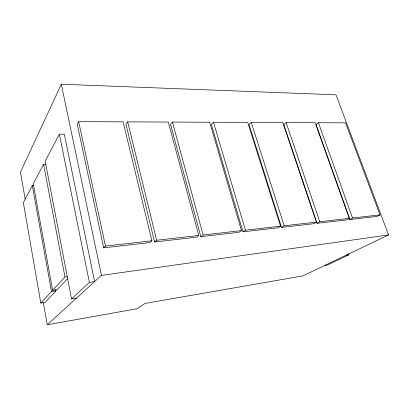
<?xml version="1.0" encoding="UTF-8"?>
<svg xmlns="http://www.w3.org/2000/svg" width="409" height="409" viewBox="0 0 409 409"><rect width="100%" height="100%" fill="white"/><g stroke="black" fill="none" stroke-linecap="round" stroke-linejoin="round"><path stroke-width="0.61" d="M43.277 302.149L47.25 324.761L136.984 308.749L145.062 303.437L302.982 275.86L388.55 234.94L336.014 94.816L61.319 84.239L20.45 172.143L25.194 199.147M33.553 185.507L32.321 185.574L23.328 202.649L40.823 303.074L45.082 302.399L56.002 290.865L55.772 289.608M45.849 164.157L43.559 164.234L33.257 183.799L52.623 290.334L57.142 289.664L67.577 278.641M71.524 298.989L89.382 282.379L94.607 281.617L64.31 134.178L59.371 134.213L45.179 161.161L71.524 298.989L76.386 298.217M78.651 121.647L77.209 124.213L103.717 247.859L149.883 242.547L151.903 240.789L123.114 121.846L78.651 121.647L105.471 246.06L103.717 247.859M127.685 121.867L125.972 124.316L154.612 242L196.519 237.179L198.774 235.466L168.278 122.046L127.685 121.867L156.662 240.247L154.612 242M172.46 122.066L170.522 124.408L200.824 236.683L239.035 232.286L241.479 230.615L209.664 122.235L172.46 122.066L203.104 234.976L200.824 236.683M40.823 303.074L51.508 291.535L56.002 290.865M52.623 290.334L64.97 277L67.357 276.673M213.503 122.25L211.392 124.494L242.966 231.837L277.946 227.808L280.543 226.182L247.726 122.403L213.503 122.25L245.426 230.17L242.966 231.837M251.269 122.419L249.009 124.576L281.556 227.394L313.703 223.692L316.413 222.107L282.859 122.562L251.269 122.419L284.163 225.768L281.556 227.394M47.25 324.761L101.447 275.385L388.55 234.94M286.126 122.577L283.754 124.648L317.026 223.314L346.668 219.899L349.465 218.355L315.375 122.705L286.126 122.577L319.746 221.729L349.465 218.355M318.412 122.72L315.942 124.714L349.736 219.546L377.154 216.392L380.022 214.883L345.569 122.843L318.412 122.72L352.543 218.002L380.022 214.883M317.026 223.314L319.746 221.729M349.736 219.546L352.543 218.002M348.437 253.595L348.857 254.797L327.609 264.914L324.94 265.359M346.132 255.226L348.857 254.797M105.471 246.06L151.903 240.789M156.662 240.247L198.774 235.466M203.104 234.976L241.479 230.615M245.426 230.17L280.543 226.182M284.163 225.768L316.413 222.107M61.319 84.239L101.447 275.385M59.371 134.213L89.382 282.379M43.559 164.234L64.97 277M32.321 185.574L51.508 291.535"/></g></svg>
